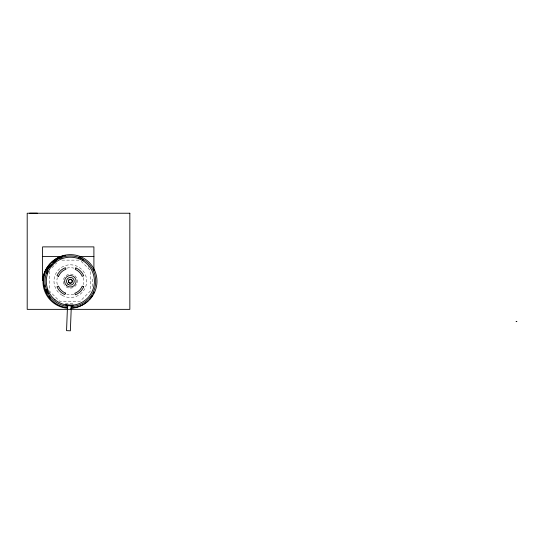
<?xml version="1.0" encoding="UTF-8"?>
<svg xmlns="http://www.w3.org/2000/svg" width="544" height="544" viewBox="0 0 544 544"><rect width="100%" height="100%" fill="white"/><g stroke="black" fill="none" stroke-linecap="round" stroke-linejoin="round"><path stroke-width="0.41" stroke-dasharray="2.72 2.04" d="M92.507 286.504L92.507 277.494M52.088 267.546L56.644 262.983M61.962 260.134L79.24 260.134M65.362 303.518L74.392 303.518M81.206 261.276L90.324 270.395L90.318 291.06L80.056 301.322L59.697 301.322L49.239 290.87M49.239 271.218L49.239 290.047M83.341 277.664A13.471 13.471 0 0 1 83.341 284.641M73.821 294.161A13.471 13.471 0 0 1 66.844 294.161M57.324 284.641A13.471 13.471 0 0 1 57.324 277.664M66.844 268.144A13.471 13.471 0 0 1 73.821 268.144M63.94 284.138A7.058 7.058 0 0 1 68.306 274.394A7.058 7.058 0 0 1 77.316 280.133A7.058 7.058 0 0 1 70.332 288.211M68.51 287.966A7.058 7.058 0 0 1 64.226 284.682M88.162 266.349A24.052 24.052 0 0 1 89.121 267.587M62.159 295.317A16.354 16.354 0 0 0 86.686 281.153A16.354 16.354 0 0 0 62.159 266.988A16.354 16.354 0 0 0 62.159 295.317"/><path stroke-width="0.82" d="M66.307 304.966L66.286 305.606L72.556 305.85L72.583 305.204M67.517 305.653L66.552 330.65L70.366 330.8L71.325 305.803M52.238 264.296L47.042 269.491L47.049 273.618M53.394 263.14L58.589 257.944L61.826 257.944M29.505 213.2L37.366 213.2M42.595 256.503L60.799 256.503M79.832 256.503L93.901 256.503M78.445 257.944L80.968 257.944L83.28 260.256M65.6 304.939L73.29 305.232M48.81 293.536L47.049 291.774L47.049 289.299M93.901 270.49L93.901 246.881L42.595 246.881L42.595 280.371A25.724 25.724 0 0 1 50.15 263.942M51.932 262.337A25.724 25.724 0 0 1 54.55 260.454M67.81 306.462A25.337 25.337 0 0 1 49.212 267.315A25.337 25.337 0 0 1 92.521 268.974A25.337 25.337 0 0 1 70.972 306.585M70.686 279.358A1.924 1.924 0 0 1 72.032 282.214A1.924 1.924 0 0 1 68.891 282.499A1.924 1.924 0 0 1 69.693 279.453M67.68 307.741A26.615 26.615 0 0 1 48.137 266.608A26.615 26.615 0 0 1 93.643 268.355A26.615 26.615 0 0 1 71.006 307.87M94.153 292.114A26.615 26.615 0 0 1 93.459 293.624M92.657 295.1A26.615 26.615 0 0 1 89.746 299.166M88.006 300.988A26.615 26.615 0 0 1 70.672 308.312M67.334 308.23A26.615 26.615 0 0 1 65.307 255.449M50.252 298.003A25.337 25.337 0 0 1 48.797 296.099M47.158 293.372A25.337 25.337 0 0 1 45.614 289.707M44.798 286.64A25.337 25.337 0 0 1 44.54 285.063M65.45 293.107L64.838 294.59A14.43 14.43 0 0 1 57.025 286.783L58.507 286.164A12.825 12.825 0 0 0 65.45 293.107M75.881 267.927L75.269 269.402A12.825 12.825 0 0 1 82.212 276.345L83.694 275.733A14.43 14.43 0 0 0 75.881 267.927M129.839 213.234L27.2 213.234L27.2 309.359L129.839 309.359L129.839 213.234M516.8 321.395L516.181 321.64L516.8 321.395M58.507 276.345L57.025 275.733A14.43 14.43 0 0 1 65.355 267.723L65.912 269.226A12.825 12.825 0 0 0 58.507 276.345M83.694 286.783L82.212 286.164A12.825 12.825 0 0 1 74.814 293.291L75.364 294.794A14.43 14.43 0 0 0 83.694 286.783M69.374 282.819A1.924 1.924 0 0 0 72.257 281.153A1.924 1.924 0 0 0 69.374 279.487A1.924 1.924 0 0 0 69.374 282.819M54.998 299.764A24.052 24.052 0 0 0 94.071 285.308A24.052 24.052 0 0 0 62.016 258.699A24.052 24.052 0 0 0 54.998 299.764M66.674 285.702A5.773 5.773 0 0 0 76.051 282.227A5.773 5.773 0 0 0 68.36 275.842A5.773 5.773 0 0 0 66.674 285.702M67.905 284.22A3.849 3.849 0 0 0 74.154 281.908A3.849 3.849 0 0 0 69.027 277.651A3.849 3.849 0 0 0 67.905 284.22"/></g></svg>
